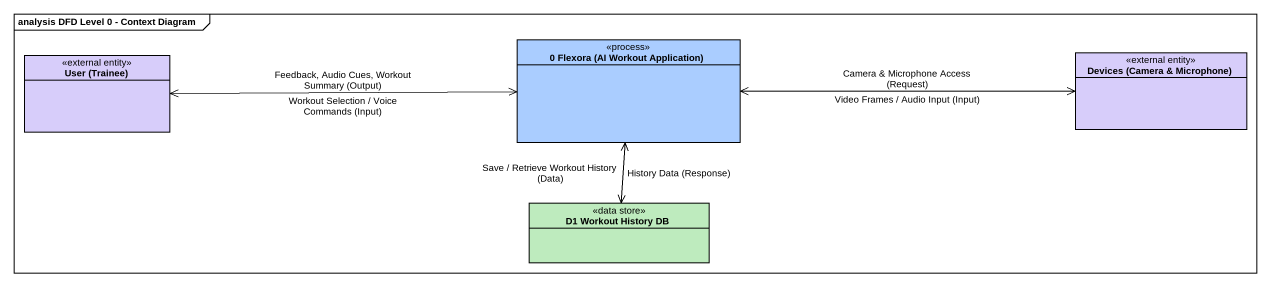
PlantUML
@startuml
mainframe analysis DFD Level 0 - Context Diagram
hide circle
hide empty members
class "0 Flexora (AI Workout Application)" as c0_Flexora_AI_Workout <<process>> #AACDFF
class "Devices (Camera & Microphone)" as Devices_Camera_Microphone <<external entity>> #D7CDFA
class "User (Trainee)" as User_Trainee <<external entity>> #D7CDFA
class "D1 Workout History DB" as D1_Workout_History_DB <<data store>> #BEEBBE
c0_Flexora_AI_Workout -right-> Devices_Camera_Microphone : Camera & Microphone Access (Request)
c0_Flexora_AI_Workout -left-> User_Trainee : Feedback, Audio Cues, Workout Summary (Output)
c0_Flexora_AI_Workout --> D1_Workout_History_DB : Save / Retrieve Workout History (Data)
Devices_Camera_Microphone -left-> c0_Flexora_AI_Workout : Video Frames / Audio Input (Input)
User_Trainee -right-> c0_Flexora_AI_Workout : Workout Selection / Voice Commands (Input)
D1_Workout_History_DB -up-> c0_Flexora_AI_Workout : History Data (Response)
@enduml
